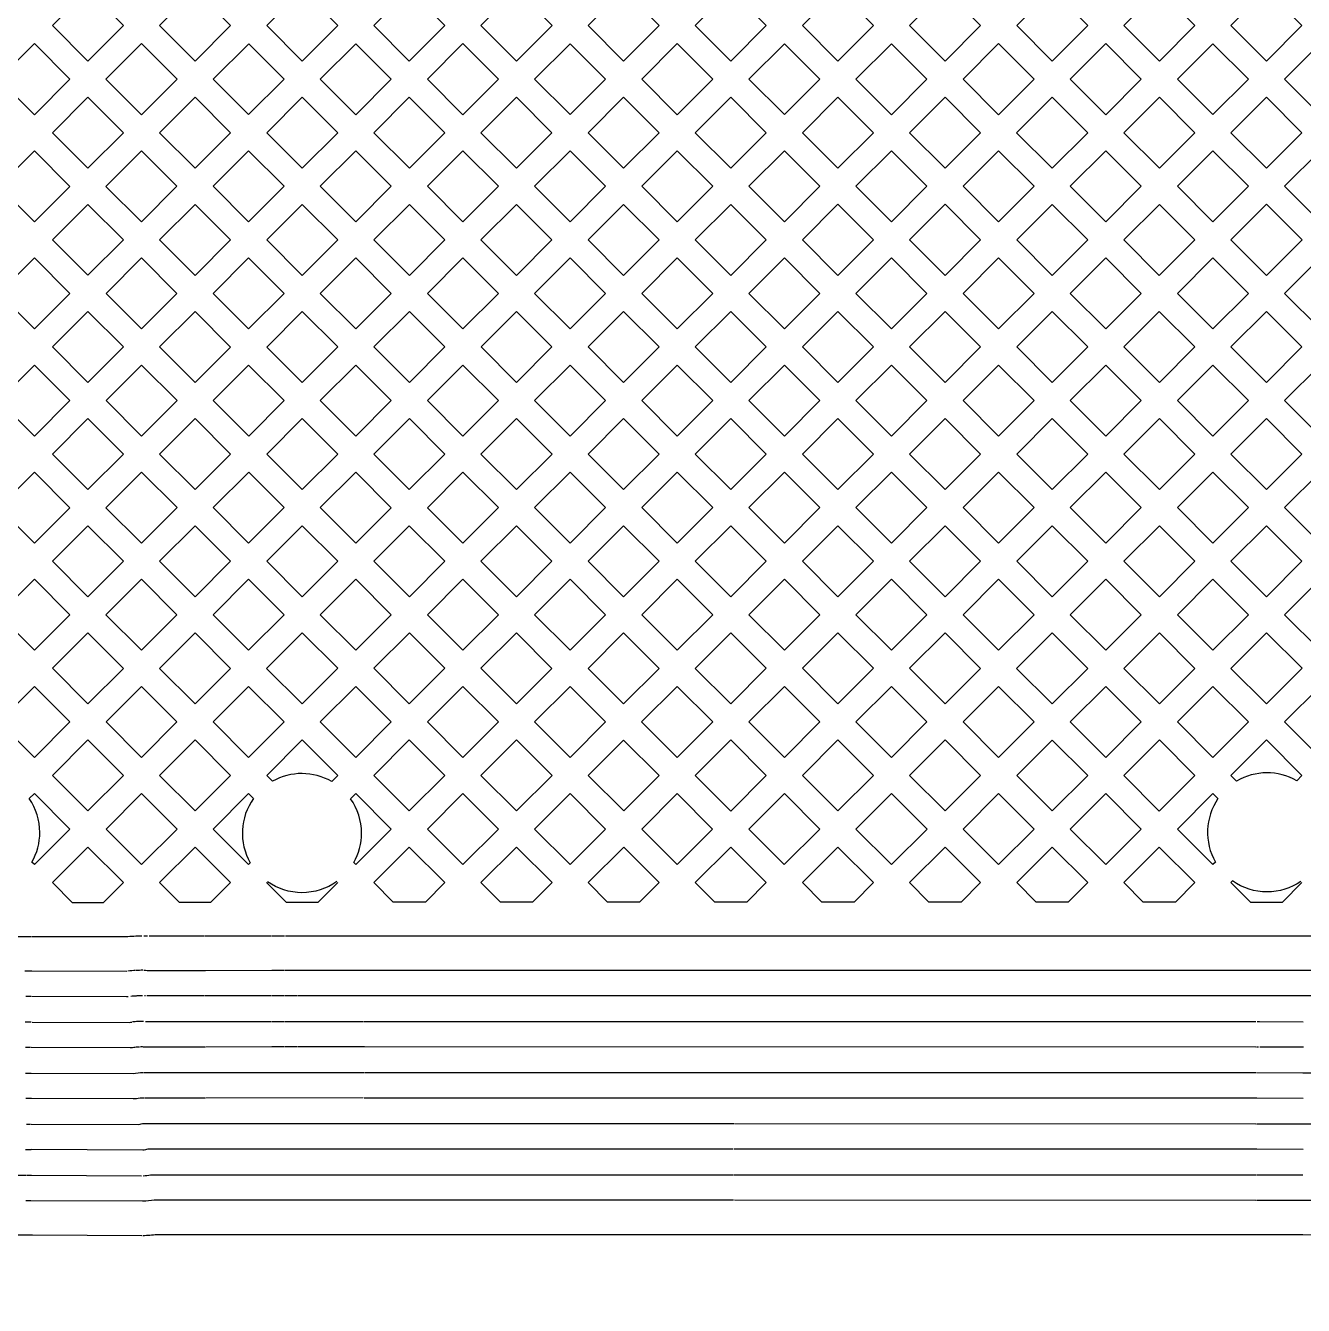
# Model space of a CAD drawing. Extents: x 1548 to 1929, y -174 to 95.
# Drawn here: x 1602.454 to 1606.266, y 46.415 to 50.234 of the extents above; entities that cross this region are included whole.
import ezdxf

# ---------------------------------------------------------------- set-up
doc = ezdxf.new("R2010")
doc.units = 0
doc.layers.add('gbr-dxf_layer0', color=7, linetype='Continuous')

msp = doc.modelspace()

# ---------------------------------------------------------------- linework, layer by layer
at = {"layer": 'gbr-dxf_layer0'}
for p, q in [((1602.4692, 47.5148), (1589.2179, 47.5148)), ((1602.9874, 47.5163), (1602.8222, 47.5163)), ((1603.1859, 47.5168), (1602.9891, 47.5163)), ((1603.2262, 47.5167), (1603.1881, 47.5167)), ((1606.374, 47.5168), (1603.2289, 47.5168)), ((1602.4515, 47.4129), (1602.4708, 47.4129)), ((1602.4723, 47.4129), (1602.7553, 47.4121)), ((1602.9905, 47.4144), (1603.188, 47.4149)), ((1603.1895, 47.4149), (1603.2238, 47.4149)), ((1603.2265, 47.4149), (1603.2648, 47.4147)), ((1603.266, 47.4147), (1606.3723, 47.4147)), ((1602.4694, 47.3367), (1602.4538, 47.3367)), ((1602.9878, 47.3382), (1602.815, 47.3382)), ((1603.1868, 47.3387), (1602.9893, 47.3382)), ((1603.2262, 47.3387), (1603.1881, 47.3387)), ((1603.2629, 47.3385), (1603.2283, 47.3387)), ((1606.3708, 47.3385), (1603.2646, 47.3385)), ((1602.4523, 47.2605), (1602.4706, 47.2605)), ((1602.8109, 47.262), (1602.9881, 47.262)), ((1602.9894, 47.262), (1603.1867, 47.2623)), ((1603.1881, 47.2623), (1603.2262, 47.2623)), ((1603.2286, 47.2622), (1603.2629, 47.2622)), ((1603.2643, 47.2622), (1603.4623, 47.2622)), ((1603.4637, 47.2623), (1606.1248, 47.262)), ((1602.4681, 47.1843), (1602.4536, 47.1843)), ((1603.1882, 47.1861), (1602.9909, 47.1858)), ((1603.2238, 47.1861), (1603.1895, 47.1861)), ((1603.2643, 47.186), (1603.2262, 47.186)), ((1603.4637, 47.186), (1603.2656, 47.186)), ((1606.1242, 47.1858), (1603.465, 47.1861)), ((1606.2664, 47.185), (1606.1362, 47.1855)), ((1602.453, 47.1081), (1602.4689, 47.1081)), ((1602.8063, 47.1096), (1602.9884, 47.1096)), ((1602.9897, 47.1096), (1603.4634, 47.1099)), ((1603.4659, 47.1098), (1606.1247, 47.1093)), ((1606.1262, 47.1093), (1606.2648, 47.1088)), ((1606.2662, 47.1089), (1606.3697, 47.1086)), ((1602.4703, 47.0319), (1602.4544, 47.0319)), ((1602.9897, 47.0334), (1602.8081, 47.0334)), ((1603.461, 47.0337), (1602.9911, 47.0334)), ((1606.1261, 47.0331), (1603.4634, 47.0336)), ((1606.2659, 47.0326), (1606.1273, 47.0331)), ((1602.4562, 46.9556), (1602.4686, 46.9556)), ((1604.569, 46.9572), (1606.1247, 46.9567)), ((1606.1262, 46.9567), (1606.2643, 46.9564)), ((1606.2657, 46.9565), (1606.3692, 46.9562)), ((1602.47, 46.8794), (1602.4537, 46.8794)), ((1606.1261, 46.8805), (1604.5665, 46.881)), ((1606.2655, 46.8802), (1606.1274, 46.8805)), ((1602.4294, 46.8031), (1602.4542, 46.8033)), ((1602.4559, 46.8033), (1602.4698, 46.8033)), ((1602.4713, 46.8032), (1602.7999, 46.8017)), ((1604.5664, 46.8048), (1606.1259, 46.8041)), ((1606.1278, 46.804), (1606.265, 46.804)), ((1602.4684, 46.7271), (1602.4545, 46.7271)), ((1602.8021, 46.7255), (1602.4696, 46.727)), ((1606.1241, 46.7279), (1604.5686, 46.7286)), ((1606.2636, 46.7278), (1606.1261, 46.7278)), ((1606.3698, 46.7276), (1606.2649, 46.7278))]:
    msp.add_line(p, q, dxfattribs=at)
at = {"layer": 'gbr-dxf_layer0', "linetype": 'Continuous'}
for points in [[(1602.5336, 50.234), (1602.6396, 50.3401), (1602.7456, 50.2341), (1602.6396, 50.128)], [(1602.8534, 50.2341), (1602.9593, 50.34), (1603.0653, 50.234), (1602.9594, 50.1281)], [(1603.1731, 50.234), (1603.279, 50.3399), (1603.3849, 50.234), (1603.2789, 50.1281)], [(1603.4926, 50.234), (1603.5987, 50.3401), (1603.7047, 50.234), (1603.5986, 50.128)], [(1603.8124, 50.234), (1603.9184, 50.34), (1604.0244, 50.2339), (1603.9185, 50.128)], [(1604.1321, 50.2339), (1604.2382, 50.34), (1604.3441, 50.2341), (1604.238, 50.1281)], [(1604.4518, 50.2341), (1604.5578, 50.34), (1604.6638, 50.234), (1604.5578, 50.1281)], [(1604.7715, 50.234), (1604.8774, 50.3399), (1604.9834, 50.234), (1604.8775, 50.1281)], [(1605.0912, 50.234), (1605.1972, 50.34), (1605.3031, 50.2341), (1605.1971, 50.128)], [(1605.4109, 50.2341), (1605.5169, 50.3401), (1605.6229, 50.2342), (1605.5168, 50.1281)], [(1605.7307, 50.2341), (1605.8365, 50.34), (1605.9425, 50.234), (1605.8367, 50.1281)], [(1606.0502, 50.2339), (1606.1563, 50.34), (1606.2622, 50.234), (1606.1562, 50.128)], [(1602.3736, 50.0741), (1602.4797, 50.1802), (1602.5857, 50.0742), (1602.4797, 49.9681)], [(1602.6934, 50.0742), (1602.7995, 50.1802), (1602.9055, 50.0742), (1602.7995, 49.9681)], [(1603.0133, 50.0742), (1603.1192, 50.1801), (1603.2251, 50.0742), (1603.1191, 49.9683)], [(1603.3328, 50.0742), (1603.4388, 50.1801), (1603.5448, 50.0741), (1603.4388, 49.9682)], [(1603.6525, 50.0741), (1603.7586, 50.1802), (1603.8646, 50.0742), (1603.7585, 49.9681)], [(1603.9723, 50.0742), (1604.0782, 50.1801), (1604.1841, 50.0742), (1604.0782, 49.9683)], [(1604.2919, 50.0742), (1604.3979, 50.1802), (1604.5039, 50.0742), (1604.3979, 49.9682)], [(1604.6117, 50.0742), (1604.7176, 50.1801), (1604.8236, 50.0742), (1604.7177, 49.9683)], [(1604.9314, 50.0742), (1605.0373, 50.1801), (1605.1432, 50.0742), (1605.0373, 49.9682)], [(1605.251, 50.0742), (1605.357, 50.1802), (1605.463, 50.0742), (1605.3569, 49.9682)], [(1605.5707, 50.0742), (1605.6768, 50.1803), (1605.7828, 50.0743), (1605.6767, 49.9682)], [(1605.8905, 50.0743), (1605.9964, 50.1801), (1606.1023, 50.0741), (1605.9965, 49.9683)], [(1606.2101, 50.0741), (1606.3161, 50.1802), (1606.4221, 50.0742), (1606.3161, 49.9681)], [(1602.5335, 49.9142), (1602.6396, 50.0203), (1602.7456, 49.9143), (1602.6395, 49.8082)], [(1602.8533, 49.9143), (1602.9594, 50.0203), (1603.0653, 49.9144), (1602.9592, 49.8084)], [(1603.173, 49.9144), (1603.2789, 50.0203), (1603.385, 49.9143), (1603.279, 49.8084)], [(1603.4927, 49.9143), (1603.5986, 50.0202), (1603.7047, 49.9142), (1603.5987, 49.8083)], [(1603.8124, 49.9142), (1603.9185, 50.0203), (1604.0243, 49.9144), (1603.9183, 49.8083)], [(1604.1321, 49.9144), (1604.238, 50.0203), (1604.344, 49.9143), (1604.2381, 49.8084)], [(1604.4518, 49.9143), (1604.5578, 50.0203), (1604.6638, 49.9144), (1604.5577, 49.8083)], [(1604.7715, 49.9144), (1604.8775, 50.0203), (1604.9834, 49.9144), (1604.8775, 49.8084)], [(1605.0912, 49.9144), (1605.1971, 50.0203), (1605.303, 49.9143), (1605.1971, 49.8084)], [(1605.4108, 49.9143), (1605.5168, 50.0204), (1605.6229, 49.9144), (1605.5168, 49.8083)], [(1605.7306, 49.9143), (1605.8367, 50.0204), (1605.9426, 49.9144), (1605.8366, 49.8084)], [(1606.0504, 49.9144), (1606.1562, 50.0202), (1606.2622, 49.9142), (1606.1564, 49.8084)], [(1602.3738, 49.7545), (1602.4797, 49.8604), (1602.5857, 49.7543), (1602.4799, 49.6485)], [(1602.6934, 49.7543), (1602.7995, 49.8604), (1602.9053, 49.7545), (1602.7993, 49.6485)], [(1603.0131, 49.7545), (1603.1191, 49.8605), (1603.2252, 49.7545), (1603.1191, 49.6485)], [(1603.3329, 49.7545), (1603.4388, 49.8604), (1603.5448, 49.7544), (1603.4389, 49.6485)], [(1603.6526, 49.7544), (1603.7585, 49.8604), (1603.8644, 49.7545), (1603.7585, 49.6485)], [(1603.9722, 49.7545), (1604.0782, 49.8605), (1604.1842, 49.7545), (1604.0782, 49.6485)], [(1604.292, 49.7545), (1604.3979, 49.8604), (1604.5039, 49.7545), (1604.3979, 49.6486)], [(1604.6116, 49.7545), (1604.7177, 49.8605), (1604.8236, 49.7545), (1604.7176, 49.6485)], [(1604.9314, 49.7545), (1605.0373, 49.8605), (1605.1432, 49.7545), (1605.0373, 49.6486)], [(1605.251, 49.7545), (1605.3569, 49.8604), (1605.4629, 49.7544), (1605.357, 49.6485)], [(1605.5707, 49.7544), (1605.6767, 49.8605), (1605.7827, 49.7545), (1605.6766, 49.6485)], [(1605.8904, 49.7545), (1605.9965, 49.8606), (1606.1025, 49.7545), (1605.9965, 49.6485)], [(1606.2103, 49.7545), (1606.3161, 49.8604), (1606.422, 49.7544), (1606.3162, 49.6486)], [(1602.5337, 49.5947), (1602.6395, 49.7005), (1602.7454, 49.5946), (1602.6396, 49.4888)], [(1602.8532, 49.5946), (1602.9592, 49.7006), (1603.0652, 49.5946), (1602.9592, 49.4886)], [(1603.173, 49.5946), (1603.279, 49.7006), (1603.3851, 49.5946), (1603.279, 49.4886)], [(1603.4928, 49.5946), (1603.5987, 49.7005), (1603.7046, 49.5947), (1603.5987, 49.4887)], [(1603.8124, 49.5947), (1603.9183, 49.7006), (1604.0243, 49.5946), (1603.9184, 49.4886)], [(1604.1321, 49.5946), (1604.2381, 49.7006), (1604.3441, 49.5947), (1604.238, 49.4886)], [(1604.4518, 49.5947), (1604.5577, 49.7006), (1604.6637, 49.5946), (1604.5578, 49.4887)], [(1604.7714, 49.5946), (1604.8775, 49.7007), (1604.9834, 49.5947), (1604.8774, 49.4887)], [(1605.0912, 49.5947), (1605.1971, 49.7007), (1605.3031, 49.5947), (1605.1972, 49.4887)], [(1605.4109, 49.5946), (1605.5168, 49.7006), (1605.6228, 49.5946), (1605.5169, 49.4887)], [(1605.7305, 49.5946), (1605.8366, 49.7006), (1605.9426, 49.5946), (1605.8365, 49.4886)], [(1606.0503, 49.5946), (1606.1564, 49.7007), (1606.2623, 49.5947), (1606.1563, 49.4887)], [(1602.3738, 49.4347), (1602.4799, 49.5408), (1602.5857, 49.4349), (1602.4797, 49.3288)], [(1602.6935, 49.4349), (1602.7993, 49.5407), (1602.9053, 49.4347), (1602.7995, 49.3289)], [(1603.0131, 49.4347), (1603.1191, 49.5407), (1603.2251, 49.4347), (1603.1191, 49.3287)], [(1603.3329, 49.4347), (1603.4389, 49.5407), (1603.5448, 49.4349), (1603.4388, 49.3288)], [(1603.6526, 49.4349), (1603.7585, 49.5408), (1603.8645, 49.4348), (1603.7586, 49.3288)], [(1603.9723, 49.4348), (1604.0782, 49.5407), (1604.1841, 49.4348), (1604.0782, 49.3288)], [(1604.2919, 49.4348), (1604.3979, 49.5408), (1604.5039, 49.4348), (1604.3979, 49.3288)], [(1604.6117, 49.4348), (1604.7176, 49.5407), (1604.8235, 49.4348), (1604.7176, 49.3289)], [(1604.9313, 49.4348), (1605.0373, 49.5408), (1605.1433, 49.4348), (1605.0373, 49.3288)], [(1605.2511, 49.4348), (1605.357, 49.5408), (1605.463, 49.4348), (1605.357, 49.3289)], [(1605.5707, 49.4348), (1605.6766, 49.5407), (1605.7827, 49.4347), (1605.6767, 49.3288)], [(1605.8904, 49.4347), (1605.9965, 49.5407), (1606.1024, 49.4348), (1605.9964, 49.3288)], [(1606.2102, 49.4348), (1606.3162, 49.5408), (1606.4222, 49.4349), (1606.3161, 49.3288)], [(1602.5336, 49.275), (1602.6396, 49.381), (1602.7456, 49.275), (1602.6396, 49.169)], [(1602.8534, 49.275), (1602.9592, 49.3808), (1603.0652, 49.2748), (1602.9594, 49.169)], [(1603.173, 49.2748), (1603.279, 49.3808), (1603.3849, 49.2749), (1603.2789, 49.1689)], [(1603.4927, 49.2749), (1603.5987, 49.381), (1603.7047, 49.275), (1603.5987, 49.1689)], [(1603.8125, 49.275), (1603.9184, 49.3809), (1604.0243, 49.2749), (1603.9184, 49.169)], [(1604.1321, 49.2749), (1604.238, 49.3809), (1604.344, 49.2749), (1604.238, 49.169)], [(1604.4517, 49.2749), (1604.5578, 49.381), (1604.6637, 49.275), (1604.5577, 49.169)], [(1604.7715, 49.275), (1604.8774, 49.3809), (1604.9834, 49.2749), (1604.8775, 49.169)], [(1605.0912, 49.2749), (1605.1972, 49.381), (1605.3032, 49.275), (1605.1971, 49.169)], [(1605.4109, 49.275), (1605.5169, 49.3809), (1605.6229, 49.2749), (1605.5169, 49.169)], [(1605.7306, 49.2749), (1605.8365, 49.3808), (1605.9425, 49.2749), (1605.8366, 49.169)], [(1606.0502, 49.2749), (1606.1563, 49.3809), (1606.2622, 49.275), (1606.1562, 49.1689)], [(1602.3737, 49.115), (1602.4797, 49.2211), (1602.5857, 49.1151), (1602.4797, 49.009)], [(1602.6935, 49.1151), (1602.7995, 49.2211), (1602.9055, 49.1151), (1602.7995, 49.0091)], [(1603.0133, 49.1151), (1603.1191, 49.2209), (1603.225, 49.115), (1603.1192, 49.0092)], [(1603.3327, 49.115), (1603.4388, 49.2211), (1603.5448, 49.115), (1603.4388, 49.009)], [(1603.6526, 49.115), (1603.7586, 49.2211), (1603.8645, 49.1152), (1603.7585, 49.0091)], [(1603.9723, 49.1152), (1604.0782, 49.2211), (1604.1842, 49.1151), (1604.0783, 49.0092)], [(1604.2919, 49.1151), (1604.3979, 49.221), (1604.5038, 49.1151), (1604.3978, 49.0092)], [(1604.6115, 49.1151), (1604.7176, 49.2211), (1604.8236, 49.1151), (1604.7176, 49.0091)], [(1604.9314, 49.1151), (1605.0373, 49.221), (1605.1432, 49.1151), (1605.0373, 49.0092)], [(1605.251, 49.1151), (1605.357, 49.2211), (1605.4631, 49.1151), (1605.357, 49.0091)], [(1605.5708, 49.1151), (1605.6768, 49.221), (1605.7827, 49.1151), (1605.6767, 49.0092)], [(1605.8904, 49.1151), (1605.9964, 49.221), (1606.1023, 49.115), (1605.9964, 49.0091)], [(1606.2101, 49.115), (1606.3161, 49.2211), (1606.4221, 49.1151), (1606.3161, 49.009)], [(1602.5336, 48.9552), (1602.6396, 49.0612), (1602.7456, 48.9552), (1602.6396, 48.8491)], [(1602.8534, 48.9552), (1602.9594, 49.0612), (1603.0653, 48.9553), (1602.9593, 48.8493)], [(1603.1731, 48.9553), (1603.2789, 49.0611), (1603.3849, 48.9551), (1603.2791, 48.8493)], [(1603.4926, 48.9551), (1603.5987, 49.0612), (1603.7046, 48.9552), (1603.5986, 48.8492)], [(1603.8124, 48.9552), (1603.9184, 49.0613), (1604.0244, 48.9553), (1603.9183, 48.8493)], [(1604.1321, 48.9553), (1604.238, 49.0612), (1604.344, 48.9553), (1604.238, 48.8494)], [(1604.4517, 48.9553), (1604.5577, 49.0612), (1604.6637, 48.9552), (1604.5577, 48.8493)], [(1604.7714, 48.9552), (1604.8775, 49.0613), (1604.9834, 48.9553), (1604.8774, 48.8492)], [(1605.0912, 48.9553), (1605.1971, 49.0612), (1605.3031, 48.9552), (1605.1972, 48.8493)], [(1605.4109, 48.9552), (1605.5169, 49.0612), (1605.6229, 48.9553), (1605.5168, 48.8493)], [(1605.7306, 48.9553), (1605.8366, 49.0612), (1605.9425, 48.9553), (1605.8366, 48.8493)], [(1606.0503, 48.9553), (1606.1562, 49.0612), (1606.2622, 48.9552), (1606.1563, 48.8492)], [(1602.3738, 48.7954), (1602.4797, 48.9013), (1602.5857, 48.7953), (1602.4798, 48.6894)], [(1602.6934, 48.7953), (1602.7995, 48.9013), (1602.9054, 48.7954), (1602.7993, 48.6894)], [(1603.0131, 48.7954), (1603.1192, 48.9015), (1603.2252, 48.7954), (1603.1191, 48.6894)], [(1603.3329, 48.7954), (1603.4388, 48.9013), (1603.5447, 48.7953), (1603.4389, 48.6895)], [(1603.6524, 48.7953), (1603.7585, 48.9014), (1603.8645, 48.7954), (1603.7584, 48.6894)], [(1603.9722, 48.7954), (1604.0783, 48.9014), (1604.1842, 48.7955), (1604.0781, 48.6895)], [(1604.2919, 48.7955), (1604.3978, 48.9014), (1604.5038, 48.7954), (1604.3979, 48.6895)], [(1604.6116, 48.7954), (1604.7176, 48.9013), (1604.8235, 48.7954), (1604.7176, 48.6894)], [(1604.9313, 48.7954), (1605.0373, 48.9014), (1605.1433, 48.7954), (1605.0373, 48.6894)], [(1605.2511, 48.7954), (1605.357, 48.9013), (1605.4629, 48.7954), (1605.357, 48.6895)], [(1605.5707, 48.7954), (1605.6767, 48.9014), (1605.7827, 48.7954), (1605.6767, 48.6894)], [(1605.8905, 48.7954), (1605.9964, 48.9014), (1606.1024, 48.7954), (1605.9965, 48.6894)], [(1606.2102, 48.7954), (1606.3161, 48.9013), (1606.422, 48.7954), (1606.3161, 48.6895)], [(1602.5337, 48.6355), (1602.6396, 48.7414), (1602.7455, 48.6355), (1602.6395, 48.5296)], [(1602.8532, 48.6355), (1602.9593, 48.7415), (1603.0653, 48.6355), (1602.9592, 48.5295)], [(1603.173, 48.6355), (1603.2791, 48.7416), (1603.385, 48.6356), (1603.2789, 48.5296)], [(1603.4927, 48.6356), (1603.5986, 48.7415), (1603.7045, 48.6355), (1603.5987, 48.5297)], [(1603.8123, 48.6355), (1603.9183, 48.7415), (1604.0242, 48.6356), (1603.9182, 48.5296)], [(1604.132, 48.6356), (1604.238, 48.7416), (1604.3441, 48.6356), (1604.238, 48.5296)], [(1604.4518, 48.6356), (1604.5577, 48.7415), (1604.6637, 48.6355), (1604.5578, 48.5296)], [(1604.7715, 48.6355), (1604.8774, 48.7415), (1604.9834, 48.6355), (1604.8775, 48.5295)], [(1605.0912, 48.6355), (1605.1972, 48.7415), (1605.3031, 48.6356), (1605.1971, 48.5296)], [(1605.4109, 48.6356), (1605.5168, 48.7415), (1605.6228, 48.6355), (1605.5169, 48.5296)], [(1605.7306, 48.6355), (1605.8366, 48.7416), (1605.9426, 48.6355), (1605.8366, 48.5295)], [(1606.0504, 48.6355), (1606.1563, 48.7415), (1606.2622, 48.6356), (1606.1563, 48.5296)], [(1602.3738, 48.4757), (1602.4798, 48.5816), (1602.5857, 48.4757), (1602.4797, 48.3698)], [(1602.6934, 48.4757), (1602.7993, 48.5816), (1602.9053, 48.4756), (1602.7994, 48.3697)], [(1603.0131, 48.4756), (1603.1191, 48.5816), (1603.2251, 48.4757), (1603.119, 48.3697)], [(1603.3328, 48.4757), (1603.4389, 48.5818), (1603.5448, 48.4758), (1603.4388, 48.3697)], [(1603.6526, 48.4758), (1603.7584, 48.5816), (1603.8643, 48.4757), (1603.7585, 48.3699)], [(1603.9721, 48.4757), (1604.0781, 48.5817), (1604.1841, 48.4757), (1604.0781, 48.3697)], [(1604.2919, 48.4757), (1604.3979, 48.5817), (1604.5039, 48.4758), (1604.3979, 48.3697)], [(1604.6117, 48.4758), (1604.7176, 48.5817), (1604.8236, 48.4757), (1604.7177, 48.3697)], [(1604.9314, 48.4757), (1605.0373, 48.5816), (1605.1432, 48.4757), (1605.0373, 48.3697)], [(1605.251, 48.4757), (1605.357, 48.5817), (1605.463, 48.4757), (1605.357, 48.3697)], [(1605.5708, 48.4757), (1605.6767, 48.5816), (1605.7827, 48.4756), (1605.6768, 48.3697)], [(1605.8904, 48.4756), (1605.9965, 48.5817), (1606.1024, 48.4758), (1605.9964, 48.3697)], [(1606.2102, 48.4758), (1606.3161, 48.5817), (1606.4221, 48.4757), (1606.3161, 48.3698)], [(1602.5336, 48.3159), (1602.6395, 48.4218), (1602.7456, 48.3158), (1602.6396, 48.2099)], [(1602.8533, 48.3158), (1602.9592, 48.4217), (1603.0651, 48.3158), (1602.9592, 48.2099)], [(1603.1729, 48.3158), (1603.2789, 48.4219), (1603.3849, 48.3159), (1603.2789, 48.2098)], [(1603.4927, 48.3159), (1603.5987, 48.4219), (1603.7046, 48.316), (1603.5986, 48.21)], [(1603.8124, 48.316), (1603.9182, 48.4218), (1604.0242, 48.3158), (1603.9184, 48.21)], [(1604.132, 48.3158), (1604.238, 48.4218), (1604.344, 48.3158), (1604.238, 48.2098)], [(1604.4518, 48.3158), (1604.5578, 48.4219), (1604.6638, 48.3159), (1604.5578, 48.2098)], [(1604.7716, 48.3159), (1604.8775, 48.4218), (1604.9834, 48.3159), (1604.8775, 48.21)], [(1605.0912, 48.3159), (1605.1971, 48.4218), (1605.3031, 48.3158), (1605.1971, 48.2099)], [(1605.4108, 48.3158), (1605.5169, 48.4218), (1605.6229, 48.3158), (1605.5169, 48.2098)], [(1605.7307, 48.3158), (1605.8366, 48.4218), (1605.9425, 48.3158), (1605.8366, 48.2099)], [(1606.0502, 48.3158), (1606.1563, 48.4219), (1606.2623, 48.3159), (1606.1562, 48.2098)], [(1602.3738, 48.1561), (1602.4797, 48.262), (1602.5857, 48.156), (1602.4798, 48.0501)], [(1602.6935, 48.156), (1602.7994, 48.2619), (1602.9053, 48.156), (1602.7994, 48.0501)], [(1603.0131, 48.156), (1603.119, 48.2619), (1603.225, 48.1559), (1603.1191, 48.05)], [(1603.3328, 48.1559), (1603.4388, 48.262), (1603.5447, 48.1561), (1603.4387, 48.05)], [(1603.6525, 48.1561), (1603.7585, 48.2621), (1603.8645, 48.1561), (1603.7585, 48.0501)], [(1603.9723, 48.1561), (1604.0781, 48.2619), (1604.1841, 48.1559), (1604.0783, 48.0501)], [(1604.2918, 48.1559), (1604.3979, 48.262), (1604.5039, 48.1559), (1604.3979, 48.0499)], [(1604.6117, 48.1559), (1604.7177, 48.262), (1604.8236, 48.1561), (1604.7176, 48.05)], [(1604.9314, 48.1561), (1605.0373, 48.262), (1605.1433, 48.156), (1605.0374, 48.0501)], [(1605.251, 48.156), (1605.357, 48.2619), (1605.463, 48.1559), (1605.357, 48.05)], [(1605.5707, 48.1559), (1605.6768, 48.262), (1605.7827, 48.1561), (1605.6766, 48.05)], [(1605.8904, 48.1561), (1605.9964, 48.262), (1606.1023, 48.156), (1605.9964, 48.0501)], [(1606.2101, 48.156), (1606.3161, 48.262), (1606.4222, 48.156), (1606.3161, 48.05)], [(1602.5337, 47.9962), (1602.6396, 48.1021), (1602.7455, 47.9962), (1602.6396, 47.8903)], [(1602.8533, 47.9962), (1602.9592, 48.1022), (1603.0652, 47.9962), (1602.9593, 47.8902)], [(1603.4925, 47.9962), (1603.5986, 48.1022), (1603.7046, 47.9962), (1603.5986, 47.8902)], [(1603.8124, 47.9962), (1603.9184, 48.1022), (1604.0244, 47.9962), (1603.9184, 47.8902)], [(1604.1322, 47.9962), (1604.238, 48.102), (1604.344, 47.996), (1604.2382, 47.8902)], [(1604.4517, 47.996), (1604.5578, 48.1021), (1604.6637, 47.9962), (1604.5576, 47.8901)], [(1604.7714, 47.9962), (1604.8775, 48.1022), (1604.9835, 47.9962), (1604.8774, 47.8902)], [(1605.0912, 47.9962), (1605.1971, 48.1021), (1605.3032, 47.9961), (1605.1972, 47.8902)], [(1605.4109, 47.9961), (1605.5169, 48.102), (1605.6228, 47.9961), (1605.5168, 47.8902)], [(1605.7305, 47.9961), (1605.8366, 48.1022), (1605.9426, 47.9962), (1605.8365, 47.8901)], [(1602.6935, 47.8364), (1602.7994, 47.9423), (1602.9054, 47.8363), (1602.7995, 47.7304)], [(1603.6524, 47.8363), (1603.7585, 47.9423), (1603.8645, 47.8363), (1603.7584, 47.7303)], [(1603.9722, 47.8363), (1604.0783, 47.9423), (1604.1843, 47.8363), (1604.0783, 47.7303)], [(1604.292, 47.8363), (1604.3979, 47.9421), (1604.5037, 47.8363), (1604.3979, 47.7304)], [(1604.6115, 47.8363), (1604.7176, 47.9423), (1604.8236, 47.8363), (1604.7175, 47.7302)], [(1604.9313, 47.8363), (1605.0374, 47.9423), (1605.1434, 47.8363), (1605.0373, 47.7303)], [(1605.2511, 47.8363), (1605.357, 47.9422), (1605.4629, 47.8363), (1605.357, 47.7304)], [(1605.5707, 47.8363), (1605.6766, 47.9423), (1605.7826, 47.8363), (1605.6767, 47.7303)], [(1602.5336, 47.6765), (1602.6396, 47.7826), (1602.7456, 47.6765), (1602.685, 47.616), (1602.594, 47.6161)], [(1603.4926, 47.6765), (1603.5986, 47.7824), (1603.7046, 47.6764), (1603.6466, 47.6184), (1603.5507, 47.6184)], [(1603.8123, 47.6764), (1603.9184, 47.7824), (1604.0244, 47.6764), (1603.9664, 47.6184), (1603.8703, 47.6184)], [(1604.1321, 47.6764), (1604.2382, 47.7825), (1604.3441, 47.6766), (1604.2859, 47.6184), (1604.1901, 47.6184)], [(1604.4518, 47.6766), (1604.5576, 47.7824), (1604.6636, 47.6764), (1604.6057, 47.6184), (1604.51, 47.6184)], [(1604.7714, 47.6764), (1604.8774, 47.7824), (1604.9834, 47.6764), (1604.9255, 47.6184), (1604.8294, 47.6184)], [(1605.0912, 47.6764), (1605.1972, 47.7824), (1605.3031, 47.6765), (1605.245, 47.6184), (1605.1492, 47.6184)], [(1605.4109, 47.6765), (1605.5168, 47.7824), (1605.6228, 47.6764), (1605.5648, 47.6184), (1605.469, 47.6184)], [(1605.7306, 47.6764), (1605.8365, 47.7824), (1605.9425, 47.6764), (1605.8846, 47.6184), (1605.7886, 47.6184)]]:
    msp.add_lwpolyline(points, close=True, dxfattribs=at)
for points in [[(1603.173, 47.9962), (1603.2789, 48.1021), (1603.3848, 47.9962), (1603.3669, 47.9782, 0.265571), (1603.1904, 47.9787)], [(1606.0503, 47.9962), (1606.1562, 48.1021), (1606.2622, 47.9961), (1606.2467, 47.9806, 0.27092), (1606.0673, 47.9792)], [(1602.4647, 47.9272), (1602.4798, 47.9423), (1602.5857, 47.8364), (1602.4797, 47.7304), (1602.4723, 47.7378, 0.131272), (1602.496, 47.8264, 0.151778)], [(1603.0132, 47.8363), (1603.1191, 47.9423), (1603.1337, 47.9276, 0.293895), (1603.1241, 47.7355), (1603.119, 47.7304)], [(1603.4233, 47.9269), (1603.4387, 47.9423), (1603.5447, 47.8363), (1603.4388, 47.7304), (1603.4329, 47.7363, 0.129887), (1603.4561, 47.8241, 0.155424)], [(1605.8904, 47.8363), (1605.9964, 47.9423), (1606.0116, 47.9271, 0.288553), (1606.004, 47.7378), (1605.9964, 47.7302)]]:
    msp.add_lwpolyline(points, format="xyb", close=True, dxfattribs=at)
for points in [[(1602.9905, 47.6179), (1603.0065, 47.6179), (1603.0652, 47.6766), (1602.9593, 47.7825), (1602.8534, 47.6765)], [(1602.8534, 47.6765), (1602.912, 47.6179), (1602.989, 47.6179)], [(1603.1729, 47.6766), (1603.2311, 47.6184), (1603.3268, 47.6184), (1603.3849, 47.6765)], [(1606.0503, 47.6764), (1606.1083, 47.6184), (1606.2041, 47.6184), (1606.2622, 47.6765)]]:
    msp.add_lwpolyline(points, dxfattribs=at)
for points in [[(1603.3818, 47.6796, -0.156708), (1603.2783, 47.6463, -0.155445), (1603.1754, 47.6791)], [(1606.2588, 47.6799, -0.151681), (1606.1582, 47.6486, -0.155457), (1606.0553, 47.6814), (1606.0503, 47.6764)], [(1602.7757, 47.516, 0.009692), (1602.7529, 47.5144, -0.030613), (1602.7467, 47.5142), (1602.4707, 47.5147)], [(1602.806, 47.4147, -0.014028), (1602.8165, 47.4144), (1602.9892, 47.4144)], [(1602.7597, 47.336, -0.030927), (1602.7551, 47.3359), (1602.4707, 47.3367)], [(1602.4731, 47.2604), (1602.763, 47.2594, -0.005803), (1602.7704, 47.2604)], [(1606.1289, 47.2619, -0.009044), (1606.1355, 47.2617), (1606.2654, 47.2612)], [(1602.7799, 47.1847, 0.007593), (1602.7722, 47.1838, -0.0446), (1602.7655, 47.1832), (1602.4704, 47.1842)], [(1602.9895, 47.1858), (1602.8079, 47.1858, -0.038418), (1602.8022, 47.186, 0.007204), (1602.7948, 47.1857)], [(1602.4705, 47.1081), (1602.7741, 47.1069, -0.039804), (1602.8042, 47.1096)], [(1602.8061, 47.0334, 0.048057), (1602.7843, 47.0313, -0.065028), (1602.7745, 47.0307), (1602.4715, 47.0319)], [(1602.4702, 46.9557), (1602.7915, 46.9542, -0.101115), (1602.8064, 46.9572), (1604.5666, 46.9572)], [(1604.5641, 46.881), (1602.8183, 46.881, -0.103138), (1602.8031, 46.8779), (1602.4712, 46.8795)], [(1602.8046, 46.8017, 0.047617), (1602.8262, 46.804, -0.059328), (1602.8351, 46.8048), (1604.5639, 46.8048)], [(1604.5663, 46.7286), (1602.8372, 46.7286, -0.044422), (1602.8036, 46.7255)], [(1588.4754, 46.4146, -0.195091), (1588.9928, 46.625), (1602.4291, 46.625), (1602.4553, 46.6252), (1602.4743, 46.6252), (1602.8002, 46.6237)], [(1602.8033, 46.6237, 0.03619), (1602.8454, 46.6267), (1604.5663, 46.6267), (1606.1838, 46.626), (1606.2648, 46.626), (1606.3697, 46.6257, -0.006405), (1606.5279, 46.6232), (1606.5749, 46.6222, -0.003523), (1606.6735, 46.6189)]]:
    msp.add_lwpolyline(points, format="xyb", dxfattribs=at)
at = {"layer": 'gbr-dxf_layer0'}
for centre, radius, start, end in [((1602.8004, 46.9191), 0.5974, 89.9921, 92.2669), ((1602.8057, 47.2241), 0.2924, 87.6897, 89.942), ((1602.8052, 46.9191), 0.4956, 92.6862, 95.3971), ((1602.8053, 46.9191), 0.4956, 90.2252, 92.5451), ((1602.8052, 46.9191), 0.4194, 92.8672, 95.1073), ((1602.8054, 46.9191), 0.4194, 90.4312, 92.7111), ((1602.8057, 47.2242), 0.1143, 87.1178, 88.8731), ((1602.8036, 46.9189), 0.3431, 92.5315, 95.2141), ((1602.8092, 46.9194), 0.3429, 90.5839, 93.3552), ((1602.8036, 46.9189), 0.2669, 92.2942, 94.9522), ((1606.1262, 47.0712), 0.1146, 86.6996, 90.0012)]:
    msp.add_arc(centre, radius, start, end, dxfattribs=at)

doc.saveas('drawing.dxf')
